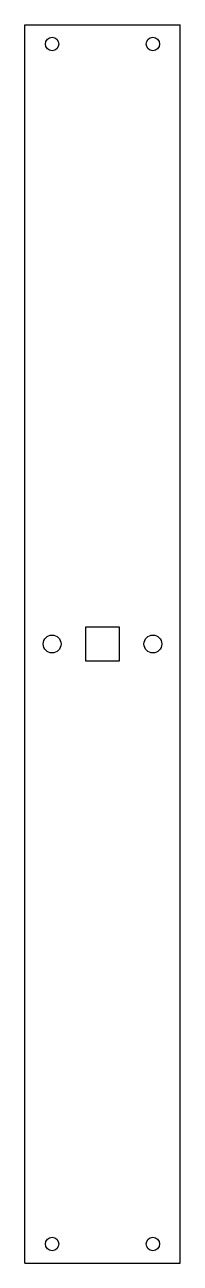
# Model space of a CAD drawing. Header units: millimetres. Extents: x -28 to 28, y -450 to 0.
import ezdxf

# ---------------------------------------------------------------- set-up
doc = ezdxf.new("R2010")
doc.units = ezdxf.units.MM

msp = doc.modelspace()

# ---------------------------------------------------------------- linework, layer by layer
at = {"color": 7, "linetype": 'Continuous', "lineweight": 25}
for p, q in [((-28.37, 0), (28.37, 0)), ((-28.37, -450), (-28.37, 0)), ((28.37, -450), (28.37, 0)), ((6.15, -218.85), (-6.15, -218.85)), ((-6.15, -218.85), (-6.15, -231.15)), ((6.15, -231.15), (6.15, -218.85)), ((-6.15, -231.15), (6.15, -231.15)), ((-28.37, -450), (28.37, -450))]:
    msp.add_line(p, q, dxfattribs=at)
for centre, radius in [((-18.37, -7), 2.45), ((18.37, -7), 2.45), ((-18.37, -225), 3.25), ((18.37, -225), 3.25), ((-18.37, -443), 2.45), ((18.37, -443), 2.45)]:
    msp.add_circle(centre, radius, dxfattribs=at)

doc.saveas('drawing.dxf')
